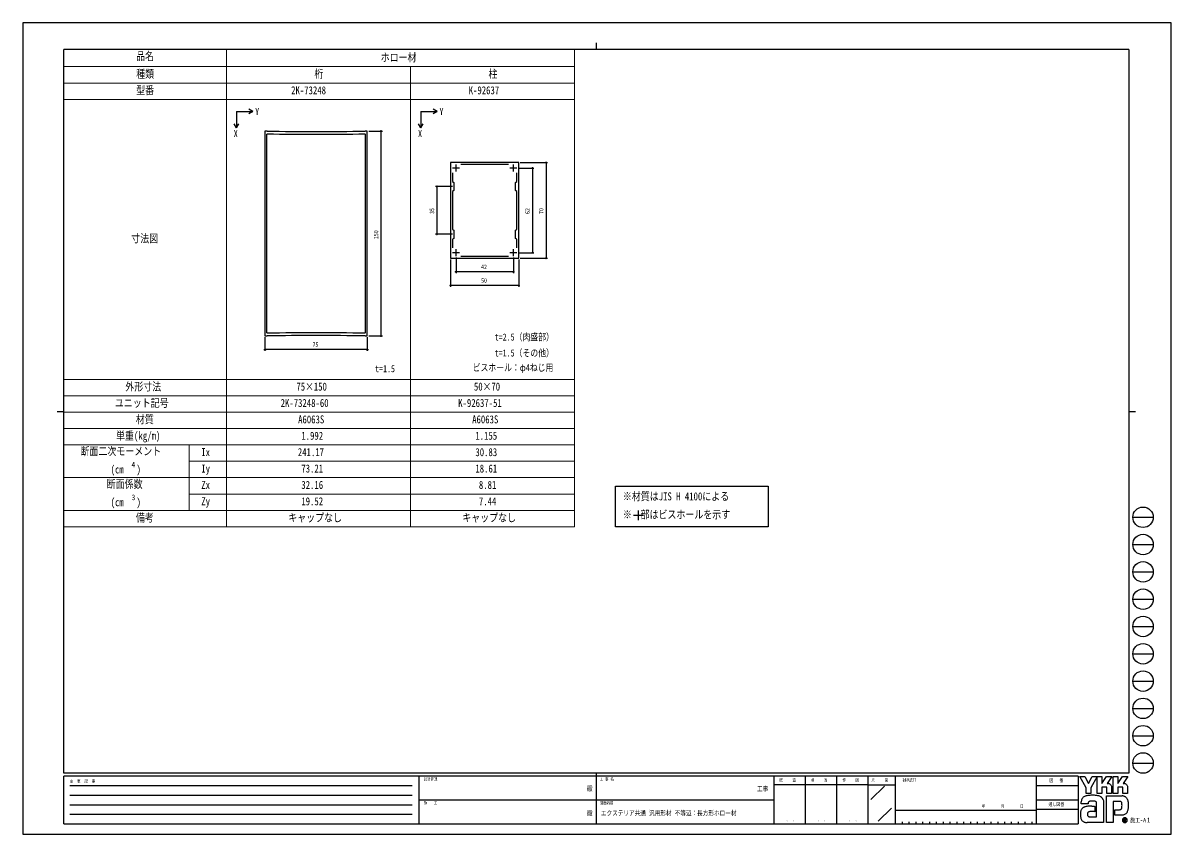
# Model space of a CAD drawing. Units: millimetres on the paper. Extents: x -420 to 420, y -297 to 297.
import ezdxf
from ezdxf.enums import TextEntityAlignment as Align

# ---------------------------------------------------------------- set-up
doc = ezdxf.new("R2010")
doc.units = ezdxf.units.MM
doc.header["$PDMODE"] = 32
doc.header["$PDSIZE"] = 0.5
doc.layers.add('0-1_TABLE1', color=7, linetype='Continuous', lineweight=18)
for name, color, linetype in [('0-2_USER1', 3, 'Continuous'), ('0-3_YKK_11', 7, 'Continuous'), ('0-4_YKK_12', 2, 'Continuous'), ('0-5_YKK_D', 6, 'Continuous'), ('0-6_YKK_ZWAK', 7, 'Continuous')]:
    doc.layers.add(name, color=color, linetype=linetype)
doc.styles.add('ＭＳ ゴシック', font='')
doc.styles.get('ＭＳ ゴシック').set_extended_font_data('MS Gothic')

msp = doc.modelspace()

# ---------------------------------------------------------------- linework, layer by layer
at = {"layer": '0-1_TABLE1'}
for p, q in [((-271.498, 277), (-271.498, -72)), ((-16.498, 277), (-16.498, -72)), ((-390.498, 265), (-16.498, 265)), ((-136.498, 265), (-136.498, -72)), ((-390.498, 253), (-16.498, 253)), ((-390.498, 241), (-16.498, 241)), ((-390.498, 36), (-16.498, 36)), ((-390.498, 24), (-16.498, 24)), ((-390.498, 12), (-16.498, 12)), ((-390.498, 0), (-16.498, 0)), ((-390.498, -12), (-16.498, -12)), ((-298.831, -12), (-298.831, -60)), ((-298.831, -24), (-16.498, -24)), ((-390.498, -36), (-16.498, -36)), ((-298.831, -48), (-16.498, -48)), ((-390.498, -60), (-16.498, -60)), ((-390.498, -72), (-16.498, -72))]:
    msp.add_line(p, q, dxfattribs=at)
at = {"layer": '0-2_USER1'}
for p, q in [((-264.118, 232.226), (-252.118, 232.226)), ((-264.118, 232.226), (-264.118, 220.226)), ((-252.118, 232.226), (-255.118, 233.959)), ((-252.118, 232.226), (-255.118, 230.494)), ((-129.118, 232.226), (-117.118, 232.226)), ((-129.118, 232.226), (-129.118, 220.226)), ((-117.118, 232.226), (-120.118, 233.959)), ((-117.118, 232.226), (-120.118, 230.494)), ((-264.118, 220.226), (-265.85, 223.226)), ((-264.118, 220.226), (-262.386, 223.226)), ((-129.118, 220.226), (-130.85, 223.226)), ((-129.118, 220.226), (-127.386, 223.226))]:
    msp.add_line(p, q, dxfattribs=at)
at = {"layer": '0-3_YKK_11'}
for p, q in [((-170.048, 215.788), (-169.743, 215.488)), ((-100.77, 190.74), (-105.77, 190.74)), ((-103.27, 188.24), (-103.27, 193.24)), ((-64.78, 193.24), (-99.76, 193.24)), ((-58.77, 190.74), (-63.77, 190.74)), ((-61.27, 188.24), (-61.27, 193.24)), ((-100.77, 128.74), (-105.77, 128.74)), ((-103.27, 126.24), (-103.27, 131.24)), ((-99.76, 126.24), (-64.78, 126.24)), ((-58.77, 128.74), (-63.77, 128.74)), ((-61.27, 126.24), (-61.27, 131.24))]:
    msp.add_line(p, q, dxfattribs=at)
for points in [[(-243.243, 217.791), (-243.243, 67.791), (-241.687, 67.791), (-241.682, 67.791)], [(-241.682, 217.791), (-241.687, 217.791), (-243.243, 217.791)], [(-241.438, 69.796), (-241.743, 70.096), (-241.743, 215.487), (-241.438, 215.787)], [(-169.743, 215.488), (-169.743, 70.095), (-170.048, 69.795)], [(-169.857, 67.791), (-169.852, 67.791), (-168.243, 67.791), (-168.243, 217.791), (-169.852, 217.791), (-169.857, 217.791)], [(-105.77, 187.23), (-105.77, 180.818), (-104.77, 180.24), (-104.77, 174.24), (-105.77, 173.663), (-105.77, 145.818), (-104.77, 145.24), (-104.77, 139.24), (-105.77, 138.663), (-105.77, 132.25)], [(-58.77, 132.25), (-58.77, 138.663), (-59.77, 139.24), (-59.77, 145.24), (-58.77, 145.818), (-58.77, 173.663), (-59.77, 174.24), (-59.77, 180.24), (-58.77, 180.818), (-58.77, 187.23)]]:
    msp.add_lwpolyline(points, dxfattribs=at)
msp.add_lwpolyline([(-107.27, 194.74), (-107.27, 124.74), (-57.27, 124.74), (-57.27, 194.74)], close=True, dxfattribs=at)
for centre, radius, start, end in [((-205.769, 2367.48), 2149.988, 269.0429, 270.9571), ((-205.769, 2367.513), 2152.022, 269.05031, 270.9511), ((-205.769, -2081.897), 2149.988, 89.0429, 90.9571), ((-205.769, -2081.931), 2152.022, 89.0489, 90.94969)]:
    msp.add_arc(centre, radius, start, end, dxfattribs=at)
at = {"layer": '0-4_YKK_12'}
for p, q in [((26.627, -63.568), (33.627, -63.568)), ((30.087, -60.068), (30.087, -67.068))]:
    msp.add_line(p, q, dxfattribs=at)
msp.add_lwpolyline([(13.502, -42.228), (125.316, -42.228), (125.316, -72), (13.502, -72)], close=True, dxfattribs=at)
at = {"layer": '0-5_YKK_D'}
for p, q in [((-167.243, 217.791), (-157.243, 217.791)), ((-158.243, 217.791), (-158.243, 67.791)), ((-56.27, 194.74), (-36.27, 194.74)), ((-37.27, 194.74), (-37.27, 124.74)), ((-57.77, 190.74), (-46.27, 190.74)), ((-47.27, 190.74), (-47.27, 128.74)), ((-105.77, 177.24), (-118.27, 177.24)), ((-117.27, 177.24), (-117.27, 142.24)), ((-105.77, 142.24), (-118.27, 142.24)), ((-57.77, 128.74), (-46.27, 128.74)), ((-107.27, 123.74), (-107.27, 103.74)), ((-103.27, 125.24), (-103.27, 113.74)), ((-61.27, 125.24), (-61.27, 113.74)), ((-57.27, 123.74), (-57.27, 103.74)), ((-56.27, 124.74), (-36.27, 124.74)), ((-61.27, 114.74), (-103.27, 114.74)), ((-57.27, 104.74), (-107.27, 104.74)), ((-167.243, 67.791), (-157.243, 67.791)), ((-243.243, 66.791), (-243.243, 56.791)), ((-168.243, 66.791), (-168.243, 56.791)), ((-168.243, 57.791), (-243.243, 57.791))]:
    msp.add_line(p, q, dxfattribs=at)
for centre in [(-158.243, 217.791), (-37.27, 194.74), (-47.27, 190.74), (-117.27, 177.24), (-117.27, 142.24), (-47.27, 128.74), (-37.27, 124.74), (-103.27, 114.74), (-61.27, 114.74), (-107.27, 104.74), (-57.27, 104.74), (-158.243, 67.791), (-243.243, 57.791), (-168.243, 57.791)]:
    msp.add_circle(centre, 0.425, dxfattribs=at)
at = {"layer": '0-6_YKK_ZWAK'}
for p, q in [((-0.498, 282.5), (-0.498, 277.5)), ((389.502, 277.5), (-390.498, 277.5)), ((-390.498, -252.5), (-390.498, 277.5)), ((389.502, 277.5), (389.502, -252.5)), ((-395.498, 12.5), (-390.498, 12.5)), ((389.502, 12.5), (394.502, 12.5)), ((392.502, -65), (407.502, -65)), ((392.502, -85), (407.502, -85)), ((392.502, -105), (407.502, -105)), ((392.502, -125), (407.502, -125)), ((392.502, -145), (407.502, -145)), ((392.502, -165), (407.502, -165)), ((392.502, -185), (407.502, -185)), ((392.502, -205), (407.502, -205)), ((392.502, -225), (407.502, -225)), ((392.502, -245), (407.502, -245)), ((389.502, -252.5), (-390.498, -252.5)), ((-130.498, -254.5), (-390.498, -254.5)), ((-390.498, -289.5), (-390.498, -254.5)), ((-130.498, -254.5), (-130.498, -289.5)), ((-0.498, -254.5), (-130.498, -254.5)), ((-0.498, -252.5), (-0.498, -289.5)), ((129.502, -254.5), (-0.498, -254.5)), ((152.502, -254.5), (152.502, -289.5)), ((175.502, -254.5), (175.502, -289.5)), ((198.502, -254.5), (198.502, -289.5)), ((218.502, -254.5), (198.502, -254.5)), ((321.752, -254.5), (218.502, -254.5)), ((218.502, -254.5), (218.502, -289.5)), ((321.752, -254.5), (321.752, -289.5)), ((352.502, -254.5), (321.752, -254.5)), ((352.502, -254.5), (352.502, -289.5)), ((-386.248, -261.5), (-135.498, -261.5)), ((-386.248, -268.5), (-135.498, -268.5)), ((198.502, -261), (129.502, -261)), ((198.502, -261), (218.502, -261)), ((200.71, -271.829), (210.504, -262.036)), ((321.752, -261.5), (352.502, -261.5)), ((-386.248, -275.5), (-135.498, -275.5)), ((-129.748, -272), (-0.498, -272)), ((-0.498, -272), (129.502, -272)), ((321.752, -272), (352.502, -272)), ((-386.248, -282.5), (-135.498, -282.5)), ((206.067, -287.599), (215.689, -277.977)), ((218.502, -279.5), (321.752, -279.5)), ((352.502, -279), (321.752, -279)), ((387.916, -285.572), (387.916, -285.572)), ((-390.498, -289.5), (-130.498, -289.5)), ((-130.498, -289.5), (-0.498, -289.5)), ((-0.498, -289.5), (129.502, -289.5)), ((129.502, -289.5), (198.502, -289.5)), ((198.502, -289.5), (218.502, -289.5)), ((218.502, -289.5), (321.752, -289.5)), ((223.502, -288), (223.502, -289.5)), ((228.502, -288), (228.502, -289.5)), ((233.502, -288), (233.502, -289.5)), ((238.502, -288), (238.502, -289.5)), ((243.502, -288), (243.502, -289.5)), ((248.502, -288), (248.502, -289.5)), ((253.502, -288), (253.502, -289.5)), ((258.502, -288), (258.502, -289.5)), ((263.502, -288), (263.502, -289.5)), ((268.502, -288), (268.502, -289.5)), ((273.502, -288), (273.502, -289.5)), ((278.502, -288), (278.502, -289.5)), ((283.502, -288), (283.502, -289.5)), ((288.502, -288), (288.502, -289.5)), ((293.502, -288), (293.502, -289.5)), ((298.502, -288), (298.502, -289.5)), ((303.502, -288), (303.502, -289.5)), ((308.502, -288), (308.502, -289.5)), ((313.502, -288), (313.502, -289.5)), ((318.502, -288), (318.502, -289.5)), ((321.752, -289.5), (352.502, -289.5)), ((386.667, -288.398), (386.667, -288.398))]:
    msp.add_line(p, q, dxfattribs=at)
for points in [[(-420.5, -297), (420.5, -297), (420.5, 297), (-420.5, 297)], [(353.602, -254.8), (357.283, -254.8), (360.047, -260.01), (362.804, -254.8), (366.488, -254.8), (361.767, -263.199), (361.767, -267.413), (358.41, -267.413), (358.41, -263.086)]]:
    msp.add_lwpolyline(points, close=True, dxfattribs=at)
for points in [[(198.502, -254.5), (129.502, -254.5), (129.502, -289.5)], [(373.055, -262.661), (369.877, -262.661), (369.877, -267.41), (366.491, -267.41), (366.491, -254.8), (369.877, -254.8), (369.877, -259.958), (373.207, -254.8), (377.184, -254.8), (373.616, -260.021), (373.742, -260.021), (373.882, -260.021), (374.025, -260.021), (374.163, -260.021), (374.287, -260.021), (374.386, -260.021), (374.452, -260.021), (374.477, -260.021)], [(375.451, -260.221), (375.855, -260.452), (376.197, -260.753), (376.473, -261.112), (376.676, -261.515), (376.801, -261.95), (376.844, -262.404), (376.844, -267.422), (373.541, -267.422), (373.541, -263.141)], [(384.751, -262.661), (381.577, -262.661), (381.577, -267.413), (378.19, -267.413), (378.19, -254.8), (381.577, -254.8), (381.577, -259.958), (384.903, -254.8), (388.88, -254.8), (385.312, -260.021), (385.44, -260.021), (385.58, -260.021), (385.724, -260.021), (385.861, -260.021), (385.984, -260.021), (386.083, -260.021), (386.149, -260.021), (386.173, -260.021)], [(387.148, -260.221), (387.554, -260.452), (387.897, -260.753), (388.174, -261.112), (388.378, -261.515), (388.505, -261.95), (388.548, -262.404), (388.548, -267.413), (385.237, -267.413), (385.237, -263.141)], [(382.887, -273.151), (378.119, -273.151), (378.119, -288.5), (373.123, -288.5), (373.123, -269.079), (384.735, -269.079)], [(360.48, -273.231), (360.247, -273.362), (360.066, -273.522), (359.929, -273.708), (359.829, -273.92), (359.761, -274.153), (359.716, -274.407), (359.689, -274.679), (359.673, -274.967), (354.674, -274.979), (354.689, -274.295), (354.717, -273.527)], [(370.771, -271.917), (370.913, -272.49), (370.993, -273.104), (371.018, -273.759), (371.018, -288.5), (358.955, -288.5)], [(362.395, -276.553), (363.341, -276.615), (364.084, -276.699), (364.571, -276.777), (364.745, -276.823), (364.745, -280.647), (364.192, -280.589), (363.586, -280.556), (362.965, -280.543), (362.369, -280.545), (361.837, -280.556), (361.408, -280.571), (361.123, -280.584), (361.019, -280.589), (360.586, -280.668), (360.213, -280.792), (359.9, -280.961), (359.647, -281.177), (359.453, -281.44), (359.318, -281.75), (359.244, -282.11), (359.229, -282.519), (359.276, -282.969), (359.372, -283.341), (359.509, -283.642), (359.683, -283.879), (359.886, -284.059), (360.113, -284.191), (360.359, -284.279), (360.616, -284.332), (365.926, -284.332), (365.926, -274.507), (365.928, -274.313), (365.918, -274.122), (365.893, -273.939), (365.85, -273.765), (365.786, -273.602), (365.699, -273.455), (365.584, -273.324), (365.439, -273.212)], [(365.439, -273.212), (365.127, -273.09), (364.629, -272.987), (363.994, -272.91), (363.271, -272.869), (362.508, -272.873), (361.756, -272.928)], [(384.583, -276.1), (384.576, -275.463), (384.546, -274.89), (384.474, -274.386), (384.344, -273.959)], [(387.871, -270.451), (388.197, -270.862), (388.441, -271.261), (388.612, -271.622)], [(387.456, -282.097), (386.995, -282.456), (386.514, -282.738), (386.018, -282.948), (385.51, -283.092), (384.993, -283.174), (384.472, -283.201), (379.336, -283.201), (379.336, -279.166), (382.232, -279.166), (382.766, -279.159), (383.236, -279.113), (383.639, -278.995)], [(387.461, -286.26), (387.458, -286.201), (387.451, -286.145), (387.439, -286.09), (387.422, -286.039), (387.4, -285.99), (387.374, -285.944), (387.343, -285.901), (387.308, -285.861), (387.262, -285.82), (387.21, -285.785), (387.154, -285.754), (387.093, -285.729), (387.028, -285.71), (386.958, -285.696), (386.885, -285.687), (386.808, -285.684), (386.05, -285.684), (386.05, -287.914), (386.279, -287.914), (386.279, -285.912), (386.808, -285.912), (386.862, -285.914), (386.914, -285.919), (386.962, -285.928), (387.006, -285.94), (387.047, -285.956), (387.084, -285.975), (387.117, -285.997), (387.147, -286.022)], [(387.236, -286.26), (387.222, -286.367), (387.184, -286.451), (387.126, -286.516), (387.055, -286.562), (386.974, -286.594), (386.89, -286.614), (386.808, -286.624), (386.733, -286.627), (386.534, -286.627), (386.635, -286.797), (387.289, -287.922), (387.551, -287.922), (386.92, -286.839), (386.979, -286.827), (387.036, -286.812), (387.089, -286.794), (387.14, -286.773), (387.187, -286.749), (387.231, -286.722), (387.271, -286.691), (387.308, -286.658)]]:
    msp.add_lwpolyline(points, dxfattribs=at)
for centre in [(400.002, -65), (400.002, -85), (400.002, -105), (400.002, -125), (400.002, -145), (400.002, -165), (400.002, -185), (400.002, -205), (400.002, -225), (400.002, -245)]:
    msp.add_circle(centre, 7.5, dxfattribs=at)
for centre, radius, start, end in [((374.482, -262.519), 2.498, 78.26798, 90.11215), ((374.517, -262.337), 2.312, 66.19963, 78.22058), ((386.178, -262.523), 2.502, 78.27851, 90.10826), ((386.212, -262.348), 2.323, 66.2483, 78.23226), ((359.729, -276.269), 7.325, 100.93159, 107.35499), ((362.205, -288.282), 19.59, 97.86054, 101.37938), ((363.368, -296.358), 27.749, 94.90201, 97.9576), ((363.447, -297.005), 28.4, 91.6169, 94.94971), ((363.337, -292.406), 23.8, 87.51794, 91.66439), ((363.646, -285.778), 17.165, 81.92631, 87.59083), ((364.559, -279.523), 10.844, 73.67137, 82.05943), ((365.913, -274.992), 6.115, 60.60528, 73.9085), ((373.072, -263.129), 0.469, 358.57817, 92.1683), ((384.545, -274.421), 5.346, 78.73198, 87.96551), ((384.771, -263.127), 0.467, 358.29941, 92.43455), ((363.78, -274.046), 9.079, 171.55622, 176.72493), ((360.704, -273.587), 5.968, 163.48385, 171.57982), ((359.161, -273.129), 4.358, 152.2125, 163.4865), ((358.494, -272.784), 3.607, 138.03852, 152.12015), ((358.493, -272.801), 3.618, 122.60463, 137.83438), ((359.062, -282.257), 5.387, 112.58838, 120.58162), ((358.972, -273.575), 4.528, 108.37421, 122.42809), ((359.699, -283.79), 7.047, 106.61303, 112.59024), ((360.702, -287.161), 10.564, 99.87193, 106.59825), ((361.264, -290.327), 13.78, 94.78469, 99.91711), ((361.538, -293.477), 16.941, 90.80099, 94.81812), ((361.799, -276.363), 3.398, 102.4979, 112.84632), ((362.457, -279.199), 6.31, 96.37207, 102.75341), ((361.58, -295.823), 19.287, 87.57779, 90.82714), ((366.467, -273.886), 4.88, 52.17347, 59.90542), ((366.963, -273.245), 4.069, 43.55042, 52.14561), ((367.236, -272.981), 3.69, 34.48659, 43.50182), ((367.238, -272.975), 3.685, 25.58915, 34.43128), ((366.91, -273.129), 4.047, 17.43089, 25.54591), ((382.914, -275.601), 2.45, 77.94572, 90.63794), ((383.127, -274.602), 1.429, 60.20991, 77.92418), ((383.265, -274.342), 1.135, 39.8078, 59.75378), ((383.071, -274.49), 1.379, 22.65544, 39.38165), ((379.25, -276.676), 5.311, 347.14308, 355.40008), ((373.22, -276.158), 11.363, 355.2339, 0.29193), ((384.702, -273.62), 4.529, 69.03034, 78.69541), ((384.848, -273.23), 4.113, 59.39484, 68.9885), ((384.916, -273.111), 3.976, 50.3012, 59.3616), ((384.891, -273.139), 4.013, 42.05209, 50.28551), ((382.909, -274.281), 6.292, 14.76267, 25.00486), ((379.05, -275.333), 10.292, 7.9139, 14.95041), ((375.196, -275.893), 14.187, 2.54376, 8.01251), ((373.617, -276.05), 15.768, 352.8937, 357.82206), ((372.986, -276.01), 16.399, 357.76419, 2.60674), ((363.813, -282.349), 9.729, 174.55588, 182.47272), ((369.25, -282.263), 15.165, 181.90948, 187.89042), ((360.898, -282.07), 6.801, 164.97537, 174.56739), ((362.869, -283.161), 8.722, 187.80471, 196.36971), ((359.246, -281.629), 5.09, 153.89178, 164.94341), ((359.5, -284.156), 5.209, 196.3102, 208.20993), ((358.493, -281.267), 4.255, 142.04688, 153.80771), ((358.347, -281.163), 4.076, 130.60221, 141.94427), ((358.588, -281.451), 4.452, 120.60724, 130.53081), ((383.172, -277.943), 1.151, 293.91672, 314.09376), ((383.015, -277.804), 1.36, 314.78099, 333.92928), ((382.005, -277.314), 2.483, 334.00676, 347.34989), ((386.67, -286.819), 1.764, 90.09157, 179.92363), ((386.659, -286.813), 1.569, 134.8007, 180.12175), ((386.664, -286.804), 1.566, 89.86602, 135.149), ((386.67, -286.816), 1.761, 44.93442, 90.08536), ((386.671, -286.816), 1.577, 45.03108, 90.11509), ((384.123, -278.339), 5.024, 311.57033, 318.66243), ((386.672, -286.817), 1.577, 0.00643, 45.07115), ((383.541, -277.829), 5.797, 318.67367, 325.29112), ((386.684, -286.81), 1.747, 359.78949, 45.13288), ((385.036, -278.943), 3.935, 326.23251, 339.61931), ((381.341, -277.512), 7.897, 339.22498, 347.31457), ((376.915, -276.479), 12.442, 347.15166, 352.97565), ((358.034, -284.936), 3.547, 208.29777, 223.35561), ((357.703, -285.228), 3.107, 223.64205, 239.63663), ((357.977, -284.728), 3.676, 239.8785, 253.65355), ((358.48, -283.001), 5.475, 253.69102, 263.74909), ((358.906, -279.21), 9.29, 263.68487, 270.30455), ((386.659, -286.821), 1.753, 179.86065, 225.14399), ((386.653, -286.823), 1.562, 179.75513, 225.29722), ((386.668, -286.821), 1.759, 224.94536, 269.98445), ((386.664, -286.837), 1.56, 224.62822, 270.10973), ((386.665, -286.814), 1.584, 270.09072, 359.90926), ((386.668, -286.812), 1.768, 269.98802, 314.93777), ((386.901, -286.25), 0.335, 358.3894, 42.86139), ((386.907, -286.276), 0.553, 316.37674, 1.6565), ((386.68, -286.824), 1.751, 314.92572, 0.23508)]:
    msp.add_arc(centre, radius, start, end, dxfattribs=at)
msp.add_point((-0.498, -289.5), dxfattribs=at)

# ---------------------------------------------------------------- texts
at = {"layer": '0-1_TABLE1', "style": 'ＭＳ ゴシック', "width": 0.8}
for s, height, p in [('品名', 5.865, (-337.611, 268)), ('ホロー材', 5.865, (-158.505, 267)), ('種類', 5.865, (-337.575, 255)), ('桁', 5.865, (-206.985, 255)), ('柱', 5.865, (-79.485, 255)), ('型番', 5.865, (-337.575, 243)), ('2K-73248', 5.865, (-224.051, 243)), ('K-92637', 5.865, (-93.991, 243)), ('寸法図', 5.865, (-341.201, 134.5)), ('t=2.5（肉盛部）', 5.132, (-74.979, 62.872)), ('t=1.5（その他）', 5.132, (-74.979, 51.205)), ('t=1.5', 5.132, (-162.619, 39.71)), ('ビスホール：φ4ねじ用', 5.132, (-91.07, 40.494)), ('外形寸法', 5.865, (-345.505, 26)), ('75×150', 5.865, (-220.211, 26)), ('50×70', 5.865, (-90.151, 26)), ('ユニット記号', 5.865, (-353.185, 14)), ('2K-73248-60', 5.865, (-231.731, 14)), ('K-92637-51', 5.865, (-101.671, 14)), ('材質', 5.865, (-337.825, 2)), ('A6063S', 5.865, (-218.931, 2)), ('A6063S', 5.865, (-91.431, 2)), ('単重(㎏/m)', 5.865, (-352.331, -10)), ('1.992', 5.865, (-216.585, -10)), ('1.155', 5.865, (-89.085, -10)), ('断面二次モーメント', 5.865, (-378.371, -21.333)), ('Ix', 5.865, (-289.858, -22)), ('241.17', 5.865, (-219.145, -22)), ('30.83', 5.865, (-89.085, -22)), ('4', 4.106, (-340.91, -29.733)), ('(cm', 5.865, (-356.27, -34.667)), (')', 5.865, (-337.326, -34.667)), ('Iy', 5.865, (-289.858, -34)), ('73.21', 5.865, (-216.585, -34)), ('18.61', 5.865, (-89.085, -34)), ('断面係数', 5.865, (-359.171, -45.333)), ('Zx', 5.865, (-289.858, -46)), ('32.16', 5.865, (-216.585, -46)), ('8.81', 5.865, (-86.525, -46)), ('(cm', 5.865, (-356.27, -58.667)), ('3', 4.106, (-340.91, -53.733)), (')', 5.865, (-337.326, -58.667)), ('Zy', 5.865, (-289.858, -58)), ('19.52', 5.865, (-216.585, -58)), ('7.44', 5.865, (-86.525, -58)), ('備考', 5.865, (-337.825, -70)), ('キャップなし', 5.865, (-226.185, -70)), ('キャップなし', 5.865, (-98.685, -70))]:
    msp.add_text(s, height=height, dxfattribs=at).set_placement(p, align=Align.BOTTOM_LEFT)
at = {"layer": '0-2_USER1', "style": 'ＭＳ ゴシック', "width": 0.8}
for s, height, p in [('Y', 5.132, (-250.379, 228.162)), ('Y', 5.132, (-115.379, 228.162)), ('X', 5.132, (-266.092, 211.847)), ('X', 5.132, (-131.092, 211.847)), ('※材質はJIS H 4100による', 5.865, (18.946, -54.384)), ('※  部はビスホールを示す', 5.865, (18.946, -67.717)), ('エクステリア共通 汎用形材 不等辺：長方形ホロー材', 3.666, (2.906, -284.58))]:
    msp.add_text(s, height=height, dxfattribs=at).set_placement(p, align=Align.BOTTOM_LEFT)
at = {"layer": '0-5_YKK_D', "style": 'ＭＳ ゴシック', "width": 0.8}
for s, p in [('35', (-118.27, 157.1)), ('62', (-48.27, 157.1)), ('70', (-38.27, 157.1)), ('150', (-159.243, 138.711))]:
    msp.add_text(s, height=3.299, rotation=90, dxfattribs=at).set_placement(p, align=Align.BOTTOM_LEFT)
for s, p in [('42', (-84.91, 115.74)), ('50', (-84.91, 105.74)), ('75', (-208.383, 58.791))]:
    msp.add_text(s, height=3.299, dxfattribs=at).set_placement(p, align=Align.BOTTOM_LEFT)
at = {"layer": '0-6_YKK_ZWAK', "style": 'ＭＳ ゴシック', "width": 0.8}
for s, height, p in [('変  更  記  事', 2.199, (-386.131, -260)), ('設計監理', 2.199, (-126.831, -258.5)), ('工 事 名', 2.199, (2.127, -258.5)), ('照     査', 2.199, (133.642, -259.25)), ('担     当', 2.199, (156.722, -259.25)), ('作     図', 2.199, (179.722, -259.25)), ('尺     度', 2.199, (201.142, -259.25)), ('御承認印', 2.199, (223.914, -259.25)), ('図\u3000 番', 2.566, (331.34, -259.75)), ('殿', 3.666, (-7.367, -266.583)), ('工事', 3.666, (117.233, -266.746)), ('施\u3000\u3000工', 2.199, (-126.831, -276)), ('図面内容', 2.199, (2.127, -276)), ('年        月        日', 2.199, (281.991, -278.321)), ('通し図番', 2.566, (330.78, -277.25)), ('殿', 3.666, (-7.367, -284.583)), ('施工-A１', 3.299, (390.502, -289.5)), ('． ．', 2.592, (138.5, -288.435)), ('． ．', 2.592, (161.5, -288.435)), ('． ．', 2.592, (184.5, -288.435))]:
    msp.add_text(s, height=height, dxfattribs=at).set_placement(p, align=Align.BOTTOM_LEFT)

doc.saveas('drawing.dxf')
